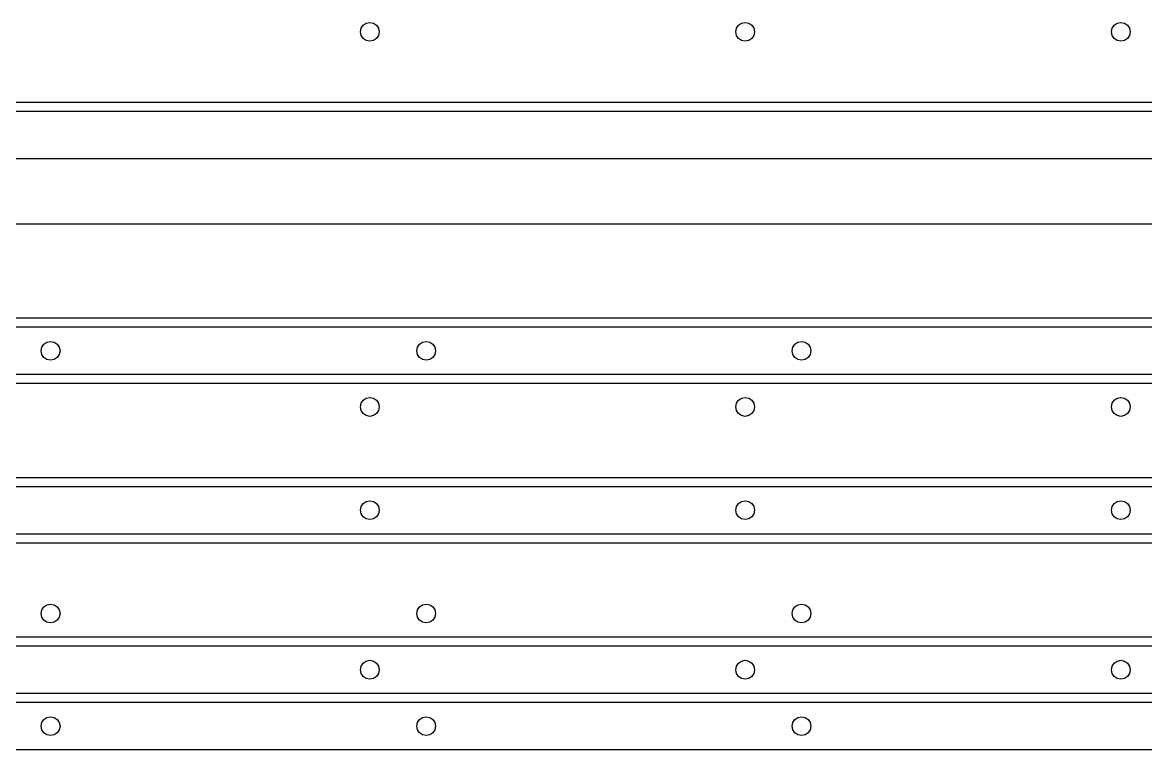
# Model space of a CAD drawing. Extents: x -2300 to 2026, y -6513 to 1502.
# Drawn here: x -1937.9 to -1698.6, y 1196.3 to 1351.2 of the extents above; entities that cross this region are included whole.
import ezdxf

# ---------------------------------------------------------------- set-up
doc = ezdxf.new("R2010")
doc.units = 0

msp = doc.modelspace()

# ---------------------------------------------------------------- linework, layer by layer
at = {"layer": 'Layer 1'}
for p, q in [((-1865.84941, 1349.23981), (-1865.692234, 1350.018169)), ((-1865.692234, 1350.018169), (-1865.263622, 1350.653863)), ((-1865.263622, 1350.653863), (-1864.627952, 1351.082538)), ((-1864.627952, 1351.082538), (-1863.8496, 1351.23984)), ((-1863.8496, 1351.23984), (-1863.070987, 1351.08266)), ((-1863.8496, 1351.23984), (-1863.8496, 1351.23984)), ((-1863.070987, 1351.08266), (-1862.435162, 1350.654024)), ((-1862.435162, 1350.654024), (-1862.006439, 1350.018289)), ((-1862.006439, 1350.018289), (-1861.84913, 1349.23981)), ((-1785.84901, 1349.23981), (-1785.691834, 1350.018169)), ((-1785.691834, 1350.018169), (-1785.263222, 1350.653863)), ((-1785.263222, 1350.653863), (-1784.627552, 1351.082538)), ((-1784.627552, 1351.082538), (-1783.8492, 1351.23984)), ((-1783.8492, 1351.23984), (-1783.070748, 1351.08266)), ((-1783.8492, 1351.23984), (-1783.8492, 1351.23984)), ((-1783.070748, 1351.08266), (-1782.435065, 1350.654024)), ((-1782.435065, 1350.654024), (-1782.006442, 1350.018289)), ((-1782.006442, 1350.018289), (-1781.84917, 1349.23981)), ((-1705.84923, 1349.23981), (-1705.692019, 1350.018169)), ((-1705.692019, 1350.018169), (-1705.263332, 1350.653863)), ((-1705.263332, 1350.653863), (-1704.627586, 1351.082538)), ((-1704.627586, 1351.082538), (-1703.8492, 1351.23984)), ((-1703.8492, 1351.23984), (-1703.070683, 1351.08266)), ((-1703.8492, 1351.23984), (-1703.8492, 1351.23984)), ((-1703.070683, 1351.08266), (-1702.434872, 1350.654024)), ((-1702.434872, 1350.654024), (-1702.006163, 1350.018289)), ((-1702.006163, 1350.018289), (-1701.84895, 1349.23981)), ((-1865.692358, 1348.461365), (-1865.84941, 1349.23981)), ((-1865.26379, 1347.825705), (-1865.692358, 1348.461365)), ((-1864.628079, 1347.397146), (-1865.26379, 1347.825705)), ((-1863.8496, 1347.24), (-1864.628079, 1347.397146)), ((-1863.070867, 1347.397021), (-1863.8496, 1347.24)), ((-1862.435001, 1347.825538), (-1863.070867, 1347.397021)), ((-1862.006317, 1348.461238), (-1862.435001, 1347.825538)), ((-1861.84913, 1349.23981), (-1862.006317, 1348.461238)), ((-1785.691958, 1348.461365), (-1785.84901, 1349.23981)), ((-1785.26339, 1347.825705), (-1785.691958, 1348.461365)), ((-1784.627679, 1347.397146), (-1785.26339, 1347.825705)), ((-1783.8492, 1347.24), (-1784.627679, 1347.397146)), ((-1783.070628, 1347.397021), (-1783.8492, 1347.24)), ((-1782.434903, 1347.825538), (-1783.070628, 1347.397021)), ((-1782.006319, 1348.461238), (-1782.434903, 1347.825538)), ((-1781.84917, 1349.23981), (-1782.006319, 1348.461238)), ((-1705.692175, 1348.461365), (-1705.84923, 1349.23981)), ((-1705.263583, 1347.825705), (-1705.692175, 1348.461365)), ((-1704.627806, 1347.397146), (-1705.263583, 1347.825705)), ((-1703.8492, 1347.24), (-1704.627806, 1347.397146)), ((-1703.070594, 1347.397021), (-1703.8492, 1347.24)), ((-1702.434793, 1347.825538), (-1703.070594, 1347.397021)), ((-1702.006133, 1348.461238), (-1702.434793, 1347.825538)), ((-1701.84895, 1349.23981), (-1702.006133, 1348.461238)), ((-2183.84981, 1334.23981), (-1543.85, 1334.24)), ((-1463.85, 1332.23994), (-2183.85, 1332.24)), ((-2183.85, 1322.24006), (-1463.85, 1322.24)), ((-1628.85, 1308.27), (-2183.85, 1308.27)), ((-2183.84981, 1288.26981), (-1624.19, 1288.27)), ((-1531.85019, 1286.26971), (-2171.85, 1286.27)), ((-1933.693964, 1282.030571), (-1933.265404, 1282.666294)), ((-1933.265404, 1282.666294), (-1932.629745, 1283.094879)), ((-1932.629745, 1283.094879), (-1931.8513, 1283.25196)), ((-1931.8513, 1283.25196), (-1931.072941, 1283.094721)), ((-1931.072941, 1283.094721), (-1930.437247, 1282.666097)), ((-1930.437247, 1282.666097), (-1930.008572, 1282.030435)), ((-1853.693636, 1282.030571), (-1853.264924, 1282.666294)), ((-1853.264924, 1282.666294), (-1852.629114, 1283.094879)), ((-1852.629114, 1283.094879), (-1851.8506, 1283.25196)), ((-1851.8506, 1283.25196), (-1851.072241, 1283.094721)), ((-1851.072241, 1283.094721), (-1850.436547, 1282.666097)), ((-1850.436547, 1282.666097), (-1850.007872, 1282.030435)), ((-1773.693822, 1282.030571), (-1773.265035, 1282.666294)), ((-1773.265035, 1282.666294), (-1772.629148, 1283.094879)), ((-1772.629148, 1283.094879), (-1771.8506, 1283.25196)), ((-1771.8506, 1283.25196), (-1771.072276, 1283.094721)), ((-1771.072276, 1283.094721), (-1770.436657, 1282.666097)), ((-1770.436657, 1282.666097), (-1770.008058, 1282.030435)), ((-1933.85111, 1281.25208), (-1933.693964, 1282.030571)), ((-1933.694089, 1280.473502), (-1933.85111, 1281.25208)), ((-1933.265572, 1279.837832), (-1933.694089, 1280.473502)), ((-1930.008419, 1280.473605), (-1930.437003, 1279.837956)), ((-1930.008572, 1282.030435), (-1929.85127, 1281.25208)), ((-1929.85127, 1281.25208), (-1930.008419, 1280.473605)), ((-1853.85085, 1281.25208), (-1853.693636, 1282.030571)), ((-1853.693761, 1280.473502), (-1853.85085, 1281.25208)), ((-1853.265092, 1279.837832), (-1853.693761, 1280.473502)), ((-1850.007719, 1280.473605), (-1850.436303, 1279.837956)), ((-1850.007872, 1282.030435), (-1849.85057, 1281.25208)), ((-1849.85057, 1281.25208), (-1850.007719, 1280.473605)), ((-1773.85107, 1281.25208), (-1773.693822, 1282.030571)), ((-1773.693946, 1280.473502), (-1773.85107, 1281.25208)), ((-1773.265202, 1279.837832), (-1773.693946, 1280.473502)), ((-1770.007935, 1280.473605), (-1770.436495, 1279.837956)), ((-1770.008058, 1282.030435), (-1769.85079, 1281.25208)), ((-1769.85079, 1281.25208), (-1770.007935, 1280.473605)), ((-1932.629872, 1279.409316), (-1933.265572, 1279.837832)), ((-1931.8513, 1279.2522), (-1932.629872, 1279.409316)), ((-1931.072728, 1279.409399), (-1931.8513, 1279.2522)), ((-1931.8513, 1279.2522), (-1931.8513, 1279.2522)), ((-1930.437003, 1279.837956), (-1931.072728, 1279.409399)), ((-1852.629241, 1279.409316), (-1853.265092, 1279.837832)), ((-1851.8506, 1279.2522), (-1852.629241, 1279.409316)), ((-1851.072028, 1279.409399), (-1851.8506, 1279.2522)), ((-1851.8506, 1279.2522), (-1851.8506, 1279.2522)), ((-1850.436303, 1279.837956), (-1851.072028, 1279.409399)), ((-1772.629275, 1279.409316), (-1773.265202, 1279.837832)), ((-1771.8506, 1279.2522), (-1772.629275, 1279.409316)), ((-1771.072155, 1279.409399), (-1771.8506, 1279.2522)), ((-1771.8506, 1279.2522), (-1771.8506, 1279.2522)), ((-1770.436495, 1279.837956), (-1771.072155, 1279.409399)), ((-2171.85, 1276.27005), (-1536.85, 1276.27)), ((-1543.84975, 1274.26971), (-2183.85, 1274.27)), ((-1865.692065, 1270.066866), (-1865.263505, 1270.702516)), ((-1865.263505, 1270.702516), (-1864.627845, 1271.131078)), ((-1864.627845, 1271.131078), (-1863.8494, 1271.28828)), ((-1863.8494, 1271.28828), (-1863.070725, 1271.131248)), ((-1863.8494, 1271.28828), (-1863.8494, 1271.28828)), ((-1863.070725, 1271.131248), (-1862.434798, 1270.702722)), ((-1862.434798, 1270.702722), (-1862.006054, 1270.067006)), ((-1785.691665, 1270.066866), (-1785.263105, 1270.702516)), ((-1785.263105, 1270.702516), (-1784.627445, 1271.131078)), ((-1784.627445, 1271.131078), (-1783.849, 1271.28828)), ((-1783.849, 1271.28828), (-1783.070428, 1271.131248)), ((-1783.849, 1271.28828), (-1783.849, 1271.28828)), ((-1783.070428, 1271.131248), (-1782.434728, 1270.702722)), ((-1782.434728, 1270.702722), (-1782.006211, 1270.067006)), ((-1705.691881, 1270.066866), (-1705.263297, 1270.702516)), ((-1705.263297, 1270.702516), (-1704.627572, 1271.131078)), ((-1704.627572, 1271.131078), (-1703.849, 1271.28828)), ((-1703.849, 1271.28828), (-1703.070359, 1271.131248)), ((-1703.849, 1271.28828), (-1703.849, 1271.28828)), ((-1703.070359, 1271.131248), (-1702.434508, 1270.702722)), ((-1702.434508, 1270.702722), (-1702.005839, 1270.067006)), ((-1865.84921, 1269.2884), (-1865.692065, 1270.066866)), ((-1865.691942, 1268.510035), (-1865.84921, 1269.2884)), ((-1865.263342, 1267.874374), (-1865.691942, 1268.510035)), ((-1862.006178, 1268.509904), (-1862.434965, 1267.874175)), ((-1861.84893, 1269.2884), (-1862.006178, 1268.509904)), ((-1862.006054, 1270.067006), (-1861.84893, 1269.2884)), ((-1785.84881, 1269.2884), (-1785.691665, 1270.066866)), ((-1785.691542, 1268.510035), (-1785.84881, 1269.2884)), ((-1785.262943, 1267.874374), (-1785.691542, 1268.510035)), ((-1782.006336, 1268.509904), (-1782.434896, 1267.874175)), ((-1781.84919, 1269.2884), (-1782.006336, 1268.509904)), ((-1782.006211, 1270.067006), (-1781.84919, 1269.2884)), ((-1705.84903, 1269.2884), (-1705.691881, 1270.066866)), ((-1705.691728, 1268.510035), (-1705.84903, 1269.2884)), ((-1705.263053, 1267.874374), (-1705.691728, 1268.510035)), ((-1702.005964, 1268.509904), (-1702.434676, 1267.874175)), ((-1701.84875, 1269.2884), (-1702.005964, 1268.509904)), ((-1702.005839, 1270.067006), (-1701.84875, 1269.2884)), ((-1864.627724, 1267.445756), (-1865.263342, 1267.874374)), ((-1863.8494, 1267.28852), (-1864.627724, 1267.445756)), ((-1863.070852, 1267.445588), (-1863.8494, 1267.28852)), ((-1862.434965, 1267.874175), (-1863.070852, 1267.445588)), ((-1784.627324, 1267.445756), (-1785.262943, 1267.874374)), ((-1783.849, 1267.28852), (-1784.627324, 1267.445756)), ((-1783.070555, 1267.445588), (-1783.849, 1267.28852)), ((-1782.434896, 1267.874175), (-1783.070555, 1267.445588)), ((-1704.627359, 1267.445756), (-1705.263053, 1267.874374)), ((-1703.849, 1267.28852), (-1704.627359, 1267.445756)), ((-1703.070486, 1267.445588), (-1703.849, 1267.28852)), ((-1702.434676, 1267.874175), (-1703.070486, 1267.445588)), ((-2183.84981, 1254.27031), (-1543.85, 1254.27)), ((-1463.84, 1252.26994), (-2183.85, 1252.27)), ((-1865.263205, 1248.701947), (-1864.627545, 1249.130506)), ((-1864.627545, 1249.130506), (-1863.8491, 1249.28765)), ((-1863.8491, 1249.28765), (-1863.070528, 1249.130535)), ((-1863.8491, 1249.28765), (-1863.8491, 1249.28765)), ((-1863.070528, 1249.130535), (-1862.434827, 1248.702027)), ((-1785.263404, 1248.701947), (-1784.627745, 1249.130506)), ((-1784.627745, 1249.130506), (-1783.8493, 1249.28765)), ((-1783.8493, 1249.28765), (-1783.070536, 1249.130535)), ((-1783.8493, 1249.28765), (-1783.8493, 1249.28765)), ((-1783.070536, 1249.130535), (-1782.434619, 1248.702027)), ((-1705.263267, 1248.701947), (-1704.627768, 1249.130506)), ((-1704.627768, 1249.130506), (-1703.8493, 1249.28765)), ((-1703.8493, 1249.28765), (-1703.070656, 1249.130535)), ((-1703.8493, 1249.28765), (-1703.8493, 1249.28765)), ((-1703.070656, 1249.130535), (-1702.43478, 1248.702027)), ((-1865.84891, 1247.28784), (-1865.691764, 1248.066288)), ((-1865.691642, 1246.509488), (-1865.84891, 1247.28784)), ((-1865.691764, 1248.066288), (-1865.263205, 1248.701947)), ((-1862.434827, 1248.702027), (-1862.006311, 1248.066378)), ((-1861.84929, 1247.28784), (-1862.006435, 1246.509361)), ((-1862.006311, 1248.066378), (-1861.84929, 1247.28784)), ((-1785.84911, 1247.28784), (-1785.691964, 1248.066288)), ((-1785.691842, 1246.509488), (-1785.84911, 1247.28784)), ((-1785.691964, 1248.066288), (-1785.263404, 1248.701947)), ((-1782.434619, 1248.702027), (-1782.005924, 1248.066378)), ((-1781.84883, 1247.28784), (-1782.006048, 1246.509361)), ((-1782.005924, 1248.066378), (-1781.84883, 1247.28784)), ((-1705.84867, 1247.28784), (-1705.691624, 1248.066288)), ((-1705.691471, 1246.509488), (-1705.84867, 1247.28784)), ((-1705.691624, 1248.066288), (-1705.263267, 1248.701947)), ((-1702.43478, 1248.702027), (-1702.006047, 1248.066378)), ((-1701.84883, 1247.28784), (-1702.006078, 1246.509361)), ((-1702.006047, 1248.066378), (-1701.84883, 1247.28784)), ((-1865.263042, 1245.873818), (-1865.691642, 1246.509488)), ((-1864.627424, 1245.445206), (-1865.263042, 1245.873818)), ((-1863.8491, 1245.28803), (-1864.627424, 1245.445206)), ((-1863.070655, 1245.445082), (-1863.8491, 1245.28803)), ((-1862.434995, 1245.87365), (-1863.070655, 1245.445082)), ((-1862.006435, 1246.509361), (-1862.434995, 1245.87365)), ((-1785.263242, 1245.873818), (-1785.691842, 1246.509488)), ((-1784.627624, 1245.445206), (-1785.263242, 1245.873818)), ((-1783.8493, 1245.28803), (-1784.627624, 1245.445206)), ((-1783.070659, 1245.445082), (-1783.8493, 1245.28803)), ((-1782.434783, 1245.87365), (-1783.070659, 1245.445082)), ((-1782.006048, 1246.509361), (-1782.434783, 1245.87365)), ((-1705.263022, 1245.873818), (-1705.691471, 1246.509488)), ((-1704.627556, 1245.445206), (-1705.263022, 1245.873818)), ((-1703.8493, 1245.28803), (-1704.627556, 1245.445206)), ((-1703.070752, 1245.445082), (-1703.8493, 1245.28803)), ((-1702.434865, 1245.87365), (-1703.070752, 1245.445082)), ((-1702.006078, 1246.509361), (-1702.434865, 1245.87365)), ((-2183.85, 1242.27006), (-1463.84, 1242.27)), ((-1451.85041, 1240.27019), (-2171.85, 1240.27)), ((-1933.84983, 1225.26987), (-1933.692681, 1226.048414)), ((-1933.692528, 1224.491518), (-1933.84983, 1225.26987)), ((-1933.692681, 1226.048414), (-1933.264097, 1226.684088)), ((-1933.264097, 1226.684088), (-1932.628372, 1227.112659)), ((-1932.628372, 1227.112659), (-1931.8498, 1227.2699)), ((-1931.8498, 1227.2699), (-1931.071159, 1227.112782)), ((-1931.8498, 1227.2699), (-1931.8498, 1227.2699)), ((-1931.071159, 1227.112782), (-1930.435307, 1226.68425)), ((-1930.435307, 1226.68425), (-1930.006639, 1226.048535)), ((-1929.84955, 1225.26987), (-1930.006764, 1224.491391)), ((-1930.006639, 1226.048535), (-1929.84955, 1225.26987)), ((-1853.84943, 1225.26987), (-1853.692281, 1226.048414)), ((-1853.692128, 1224.491518), (-1853.84943, 1225.26987)), ((-1853.692281, 1226.048414), (-1853.263697, 1226.684088)), ((-1853.263697, 1226.684088), (-1852.627972, 1227.112659)), ((-1852.627972, 1227.112659), (-1851.8494, 1227.2699)), ((-1851.8494, 1227.2699), (-1851.070828, 1227.112782)), ((-1851.8494, 1227.2699), (-1851.8494, 1227.2699)), ((-1851.070828, 1227.112782), (-1850.435128, 1226.68425)), ((-1850.435128, 1226.68425), (-1850.006611, 1226.048535)), ((-1849.84959, 1225.26987), (-1850.006736, 1224.491391)), ((-1850.006611, 1226.048535), (-1849.84959, 1225.26987)), ((-1773.84941, 1225.26987), (-1773.692264, 1226.048414)), ((-1773.692142, 1224.491518), (-1773.84941, 1225.26987)), ((-1773.692264, 1226.048414), (-1773.263705, 1226.684088)), ((-1773.263705, 1226.684088), (-1772.628045, 1227.112659)), ((-1772.628045, 1227.112659), (-1771.8496, 1227.2699)), ((-1771.8496, 1227.2699), (-1771.070925, 1227.112782)), ((-1771.8496, 1227.2699), (-1771.8496, 1227.2699)), ((-1771.070925, 1227.112782), (-1770.434998, 1226.68425)), ((-1770.434998, 1226.68425), (-1770.006254, 1226.048535)), ((-1769.84913, 1225.26987), (-1770.006378, 1224.491391)), ((-1770.006254, 1226.048535), (-1769.84913, 1225.26987)), ((-1933.263852, 1223.855848), (-1933.692528, 1224.491518)), ((-1932.628159, 1223.427236), (-1933.263852, 1223.855848)), ((-1931.8498, 1223.27006), (-1932.628159, 1223.427236)), ((-1931.071286, 1223.427112), (-1931.8498, 1223.27006)), ((-1930.435475, 1223.85568), (-1931.071286, 1223.427112)), ((-1930.006764, 1224.491391), (-1930.435475, 1223.85568)), ((-1853.263453, 1223.855848), (-1853.692128, 1224.491518)), ((-1852.627759, 1223.427236), (-1853.263453, 1223.855848)), ((-1851.8494, 1223.27006), (-1852.627759, 1223.427236)), ((-1851.070955, 1223.427112), (-1851.8494, 1223.27006)), ((-1850.435295, 1223.85568), (-1851.070955, 1223.427112)), ((-1850.006736, 1224.491391), (-1850.435295, 1223.85568)), ((-1773.263542, 1223.855848), (-1773.692142, 1224.491518)), ((-1772.627924, 1223.427236), (-1773.263542, 1223.855848)), ((-1771.8496, 1223.27006), (-1772.627924, 1223.427236)), ((-1771.071052, 1223.427112), (-1771.8496, 1223.27006)), ((-1770.435165, 1223.85568), (-1771.071052, 1223.427112)), ((-1770.006378, 1224.491391), (-1770.435165, 1223.85568)), ((-1463.85, 1218.26994), (-2178.85, 1218.27)), ((-2171.85025, 1220.26981), (-1451.85, 1220.27)), ((-1865.84943, 1213.28787), (-1865.692281, 1214.066414)), ((-1865.692128, 1212.509518), (-1865.84943, 1213.28787)), ((-1865.692281, 1214.066414), (-1865.263697, 1214.702088)), ((-1865.263697, 1214.702088), (-1864.627972, 1215.130659)), ((-1864.627972, 1215.130659), (-1863.8494, 1215.2879)), ((-1863.8494, 1215.2879), (-1863.070828, 1215.130782)), ((-1863.8494, 1215.2879), (-1863.8494, 1215.2879)), ((-1863.070828, 1215.130782), (-1862.435128, 1214.70225)), ((-1862.435128, 1214.70225), (-1862.006611, 1214.066535)), ((-1861.84959, 1213.28787), (-1862.006736, 1212.509391)), ((-1862.006611, 1214.066535), (-1861.84959, 1213.28787)), ((-1785.84941, 1213.28787), (-1785.692264, 1214.066414)), ((-1785.692142, 1212.509518), (-1785.84941, 1213.28787)), ((-1785.692264, 1214.066414), (-1785.263705, 1214.702088)), ((-1785.263705, 1214.702088), (-1784.628045, 1215.130659)), ((-1784.628045, 1215.130659), (-1783.8496, 1215.2879)), ((-1783.8496, 1215.2879), (-1783.070925, 1215.130782)), ((-1783.8496, 1215.2879), (-1783.8496, 1215.2879)), ((-1783.070925, 1215.130782), (-1782.434998, 1214.70225)), ((-1782.434998, 1214.70225), (-1782.006254, 1214.066535)), ((-1781.84913, 1213.28787), (-1782.006378, 1212.509391)), ((-1782.006254, 1214.066535), (-1781.84913, 1213.28787)), ((-1705.84895, 1213.28787), (-1705.691907, 1214.066414)), ((-1705.691878, 1212.509518), (-1705.84895, 1213.28787)), ((-1705.691907, 1214.066414), (-1705.263574, 1214.702088)), ((-1705.263574, 1214.702088), (-1704.628141, 1215.130659)), ((-1704.628141, 1215.130659), (-1703.8498, 1215.2879)), ((-1703.8498, 1215.2879), (-1703.071036, 1215.130782)), ((-1703.8498, 1215.2879), (-1703.8498, 1215.2879)), ((-1703.071036, 1215.130782), (-1702.435119, 1214.70225)), ((-1702.435119, 1214.70225), (-1702.006424, 1214.066535)), ((-1701.84933, 1213.28787), (-1702.006548, 1212.509391)), ((-1702.006424, 1214.066535), (-1701.84933, 1213.28787)), ((-1865.263453, 1211.873848), (-1865.692128, 1212.509518)), ((-1864.627759, 1211.445236), (-1865.263453, 1211.873848)), ((-1863.8494, 1211.28806), (-1864.627759, 1211.445236)), ((-1863.070955, 1211.445112), (-1863.8494, 1211.28806)), ((-1862.435295, 1211.87368), (-1863.070955, 1211.445112)), ((-1862.006736, 1212.509391), (-1862.435295, 1211.87368)), ((-1785.263542, 1211.873848), (-1785.692142, 1212.509518)), ((-1784.627924, 1211.445236), (-1785.263542, 1211.873848)), ((-1783.8496, 1211.28806), (-1784.627924, 1211.445236)), ((-1783.071052, 1211.445112), (-1783.8496, 1211.28806)), ((-1782.435165, 1211.87368), (-1783.071052, 1211.445112)), ((-1782.006378, 1212.509391), (-1782.435165, 1211.87368)), ((-1705.263495, 1211.873848), (-1705.691878, 1212.509518)), ((-1704.628052, 1211.445236), (-1705.263495, 1211.873848)), ((-1703.8498, 1211.28806), (-1704.628052, 1211.445236)), ((-1703.071159, 1211.445112), (-1703.8498, 1211.28806)), ((-1702.435283, 1211.87368), (-1703.071159, 1211.445112)), ((-1702.006548, 1212.509391), (-1702.435283, 1211.87368)), ((-2183.85025, 1208.27025), (-1463.85, 1208.27)), ((-1451.84975, 1206.26975), (-2171.85, 1206.27)), ((-1933.85067, 1201.25213), (-1933.693422, 1202.030609)), ((-1933.693546, 1200.473465), (-1933.85067, 1201.25213)), ((-1933.693422, 1202.030609), (-1933.264635, 1202.66632)), ((-1933.264635, 1202.66632), (-1932.628748, 1203.094888)), ((-1932.628748, 1203.094888), (-1931.8502, 1203.25194)), ((-1931.8502, 1203.25194), (-1931.071944, 1203.094764)), ((-1931.071944, 1203.094764), (-1930.436477, 1202.666152)), ((-1930.436477, 1202.666152), (-1930.008029, 1202.030482)), ((-1930.008029, 1202.030482), (-1929.85083, 1201.25213)), ((-1929.85083, 1201.25213), (-1930.007907, 1200.473586)), ((-1853.85065, 1201.25213), (-1853.693436, 1202.030609)), ((-1853.693561, 1200.473465), (-1853.85065, 1201.25213)), ((-1853.693436, 1202.030609), (-1853.264724, 1202.66632)), ((-1853.264724, 1202.66632), (-1852.628914, 1203.094888)), ((-1852.628914, 1203.094888), (-1851.8504, 1203.25194)), ((-1851.8504, 1203.25194), (-1851.072041, 1203.094764)), ((-1851.072041, 1203.094764), (-1850.436347, 1202.666152)), ((-1850.436347, 1202.666152), (-1850.007672, 1202.030482)), ((-1850.007672, 1202.030482), (-1849.85037, 1201.25213)), ((-1849.85037, 1201.25213), (-1850.007519, 1200.473586)), ((-1773.85043, 1201.25213), (-1773.69325, 1202.030609)), ((-1773.693282, 1200.473465), (-1773.85043, 1201.25213)), ((-1773.69325, 1202.030609), (-1773.264614, 1202.66632)), ((-1773.264614, 1202.66632), (-1772.628879, 1203.094888)), ((-1772.628879, 1203.094888), (-1771.8504, 1203.25194)), ((-1771.8504, 1203.25194), (-1771.072076, 1203.094764)), ((-1771.072076, 1203.094764), (-1770.436457, 1202.666152)), ((-1770.436457, 1202.666152), (-1770.007858, 1202.030482)), ((-1770.007858, 1202.030482), (-1769.85059, 1201.25213)), ((-1769.85059, 1201.25213), (-1770.007735, 1200.473586)), ((-1933.264802, 1199.83775), (-1933.693546, 1200.473465)), ((-1932.628875, 1199.409218), (-1933.264802, 1199.83775)), ((-1931.8502, 1199.2521), (-1932.628875, 1199.409218)), ((-1931.071824, 1199.409341), (-1931.8502, 1199.2521)), ((-1931.8502, 1199.2521), (-1931.8502, 1199.2521)), ((-1930.436315, 1199.837912), (-1931.071824, 1199.409341)), ((-1930.007907, 1200.473586), (-1930.436315, 1199.837912)), ((-1853.264892, 1199.83775), (-1853.693561, 1200.473465)), ((-1852.629041, 1199.409218), (-1853.264892, 1199.83775)), ((-1851.8504, 1199.2521), (-1852.629041, 1199.409218)), ((-1851.071828, 1199.409341), (-1851.8504, 1199.2521)), ((-1851.8504, 1199.2521), (-1851.8504, 1199.2521)), ((-1850.436103, 1199.837912), (-1851.071828, 1199.409341)), ((-1850.007519, 1200.473586), (-1850.436103, 1199.837912)), ((-1773.2647, 1199.83775), (-1773.693282, 1200.473465)), ((-1772.628975, 1199.409218), (-1773.2647, 1199.83775)), ((-1771.8504, 1199.2521), (-1772.628975, 1199.409218)), ((-1771.071955, 1199.409341), (-1771.8504, 1199.2521)), ((-1771.8504, 1199.2521), (-1771.8504, 1199.2521)), ((-1770.436295, 1199.837912), (-1771.071955, 1199.409341)), ((-1770.007735, 1200.473586), (-1770.436295, 1199.837912)), ((-2171.85, 1196.27006), (-1456.85, 1196.27))]:
    msp.add_line(p, q, dxfattribs=at)

doc.saveas('drawing.dxf')
